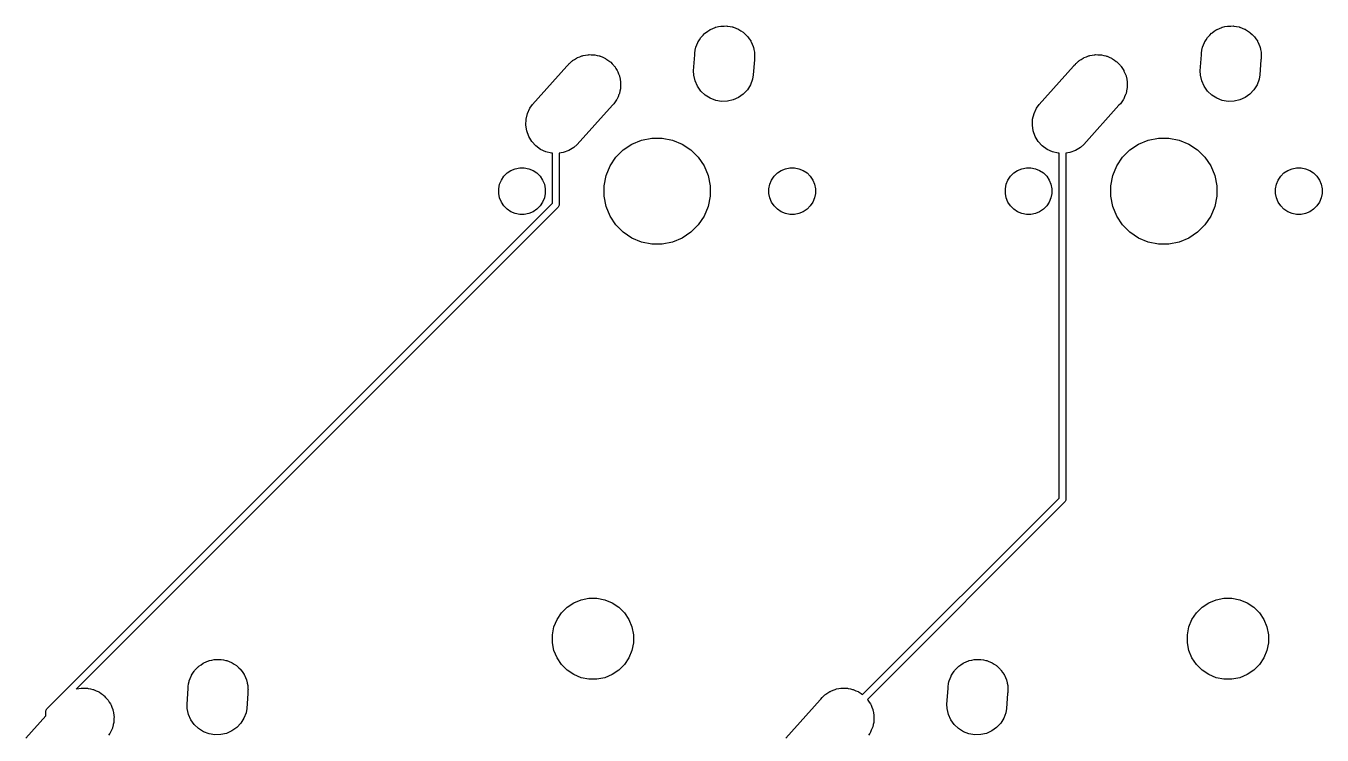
# Model space of a CAD drawing. Extents: x -662 to -203, y -195 to -58.
# Drawn here: x -253.7 to -204.96, y -84.79 to -58.13 of the extents above; entities that cross this region are included whole.
import ezdxf

# ---------------------------------------------------------------- set-up
doc = ezdxf.new("R2010")
doc.units = 0
doc.layers.add('BLACK', color=7, linetype='CONTINUOUS')

msp = doc.modelspace()

# ---------------------------------------------------------------- linework, layer by layer
at = {"layer": 'BLACK', "linetype": 'CONTINUOUS'}
for p, q in [((-228.299, -58.5411), (-228.232, -58.4744)), ((-228.232, -58.4744), (-228.168, -58.4058)), ((-228.168, -58.4058), (-228.154, -58.3961)), ((-228.154, -58.3961), (-228.142, -58.3844)), ((-228.142, -58.3844), (-228.064, -58.332)), ((-228.064, -58.332), (-227.987, -58.2773)), ((-227.987, -58.2773), (-227.972, -58.2705)), ((-227.972, -58.2705), (-227.958, -58.2612)), ((-227.958, -58.2612), (-227.871, -58.2251)), ((-227.871, -58.2251), (-227.785, -58.1865)), ((-227.785, -58.1865), (-227.769, -58.1828)), ((-227.769, -58.1828), (-227.753, -58.1764)), ((-227.753, -58.1764), (-227.661, -58.158)), ((-227.661, -58.158), (-227.569, -58.1369)), ((-227.569, -58.1369), (-227.552, -58.1364)), ((-227.552, -58.1364), (-227.536, -58.1332)), ((-227.536, -58.1332), (-227.442, -58.1332)), ((-227.442, -58.1332), (-227.347, -58.1304)), ((-227.347, -58.1304), (-227.331, -58.1332)), ((-227.331, -58.1332), (-227.314, -58.1332)), ((-227.314, -58.1332), (-227.222, -58.1516)), ((-227.222, -58.1516), (-227.129, -58.1673)), ((-227.129, -58.1673), (-227.113, -58.1732)), ((-227.113, -58.1732), (-227.097, -58.1764)), ((-227.097, -58.1764), (-227.01, -58.2125)), ((-227.01, -58.2125), (-226.922, -58.246)), ((-226.922, -58.246), (-226.908, -58.2549)), ((-226.908, -58.2549), (-226.892, -58.2612)), ((-226.892, -58.2612), (-226.814, -58.3136)), ((-226.814, -58.3136), (-226.734, -58.3637)), ((-226.734, -58.3637), (-226.722, -58.3751)), ((-226.722, -58.3751), (-226.708, -58.3844)), ((-226.708, -58.3844), (-226.641, -58.451)), ((-226.641, -58.451), (-226.573, -58.5157)), ((-209.249, -58.5411), (-209.182, -58.4744)), ((-209.182, -58.4744), (-209.118, -58.4058)), ((-209.118, -58.4058), (-209.104, -58.3961)), ((-209.104, -58.3961), (-209.092, -58.3844)), ((-209.092, -58.3844), (-209.014, -58.332)), ((-209.014, -58.332), (-208.937, -58.2773)), ((-208.937, -58.2773), (-208.922, -58.2705)), ((-208.922, -58.2705), (-208.908, -58.2612)), ((-208.908, -58.2612), (-208.821, -58.2251)), ((-208.821, -58.2251), (-208.735, -58.1865)), ((-208.735, -58.1865), (-208.719, -58.1828)), ((-208.719, -58.1828), (-208.703, -58.1764)), ((-208.703, -58.1764), (-208.611, -58.158)), ((-208.611, -58.158), (-208.519, -58.1369)), ((-208.519, -58.1369), (-208.502, -58.1364)), ((-208.502, -58.1364), (-208.486, -58.1332)), ((-208.486, -58.1332), (-208.392, -58.1332)), ((-208.392, -58.1332), (-208.297, -58.1304)), ((-208.297, -58.1304), (-208.281, -58.1332)), ((-208.281, -58.1332), (-208.264, -58.1332)), ((-208.264, -58.1332), (-208.172, -58.1516)), ((-208.172, -58.1516), (-208.079, -58.1673)), ((-208.079, -58.1673), (-208.063, -58.1732)), ((-208.063, -58.1732), (-208.047, -58.1764)), ((-208.047, -58.1764), (-207.96, -58.2125)), ((-207.96, -58.2125), (-207.872, -58.246)), ((-207.872, -58.246), (-207.858, -58.2549)), ((-207.858, -58.2549), (-207.842, -58.2612)), ((-207.842, -58.2612), (-207.764, -58.3136)), ((-207.764, -58.3136), (-207.684, -58.3637)), ((-207.684, -58.3637), (-207.672, -58.3751)), ((-207.672, -58.3751), (-207.658, -58.3844)), ((-207.658, -58.3844), (-207.591, -58.451)), ((-207.591, -58.451), (-207.523, -58.5157)), ((-228.532, -59.0549), (-228.516, -58.9619)), ((-228.516, -58.9619), (-228.51, -58.9464)), ((-228.51, -58.9464), (-228.507, -58.93)), ((-228.507, -58.93), (-228.471, -58.8429)), ((-228.471, -58.8429), (-228.437, -58.7548)), ((-228.437, -58.7548), (-228.429, -58.7407)), ((-228.429, -58.7407), (-228.422, -58.7253)), ((-228.422, -58.7253), (-228.37, -58.6469)), ((-228.37, -58.6469), (-228.32, -58.567)), ((-228.32, -58.567), (-228.308, -58.5549)), ((-228.308, -58.5549), (-228.299, -58.5411)), ((-226.573, -58.5157), (-226.563, -58.5293)), ((-226.563, -58.5293), (-226.551, -58.5411)), ((-226.551, -58.5411), (-226.499, -58.6195)), ((-226.499, -58.6195), (-226.444, -58.6963)), ((-226.444, -58.6963), (-226.438, -58.7115)), ((-226.438, -58.7115), (-226.428, -58.7253)), ((-226.428, -58.7253), (-226.392, -58.8125)), ((-226.392, -58.8125), (-226.354, -58.8985)), ((-226.354, -58.8985), (-226.35, -58.9147)), ((-226.35, -58.9147), (-226.343, -58.93)), ((-226.343, -58.93), (-226.325, -59.0226)), ((-209.482, -59.0549), (-209.466, -58.9619)), ((-209.466, -58.9619), (-209.46, -58.9464)), ((-209.46, -58.9464), (-209.457, -58.93)), ((-209.457, -58.93), (-209.421, -58.8429)), ((-209.421, -58.8429), (-209.387, -58.7548)), ((-209.387, -58.7548), (-209.379, -58.7407)), ((-209.379, -58.7407), (-209.372, -58.7253)), ((-209.372, -58.7253), (-209.32, -58.6469)), ((-209.32, -58.6469), (-209.27, -58.567)), ((-209.27, -58.567), (-209.258, -58.5549)), ((-209.258, -58.5549), (-209.249, -58.5411)), ((-207.523, -58.5157), (-207.513, -58.5293)), ((-207.513, -58.5293), (-207.501, -58.5411)), ((-207.501, -58.5411), (-207.449, -58.6195)), ((-207.449, -58.6195), (-207.394, -58.6963)), ((-207.394, -58.6963), (-207.388, -58.7115)), ((-207.388, -58.7115), (-207.378, -58.7253)), ((-207.378, -58.7253), (-207.342, -58.8125)), ((-207.342, -58.8125), (-207.304, -58.8985)), ((-207.304, -58.8985), (-207.3, -58.9147)), ((-207.3, -58.9147), (-207.293, -58.93)), ((-207.293, -58.93), (-207.275, -59.0226)), ((-233.182, -59.4644), (-233.162, -59.4505)), ((-233.162, -59.4505), (-233.143, -59.4336)), ((-233.143, -59.4336), (-233.07, -59.389)), ((-233.07, -59.389), (-232.998, -59.3412)), ((-232.998, -59.3412), (-232.975, -59.3317)), ((-232.975, -59.3317), (-232.954, -59.3187)), ((-232.954, -59.3187), (-232.873, -59.2894)), ((-232.873, -59.2894), (-232.793, -59.2564)), ((-232.793, -59.2564), (-232.769, -59.2516)), ((-232.769, -59.2516), (-232.745, -59.243)), ((-232.745, -59.243), (-232.66, -59.23)), ((-232.66, -59.23), (-232.576, -59.2132)), ((-232.576, -59.2132), (-232.551, -59.2132)), ((-232.551, -59.2132), (-232.526, -59.2094)), ((-232.526, -59.2094), (-232.44, -59.2132)), ((-232.44, -59.2132), (-232.354, -59.2132)), ((-232.354, -59.2132), (-232.33, -59.2181)), ((-232.33, -59.2181), (-232.305, -59.2192)), ((-232.305, -59.2192), (-232.221, -59.2397)), ((-232.221, -59.2397), (-232.137, -59.2564)), ((-232.137, -59.2564), (-232.114, -59.266)), ((-232.114, -59.266), (-232.09, -59.2719)), ((-232.09, -59.2719), (-232.012, -59.3083)), ((-232.012, -59.3083), (-231.932, -59.3412)), ((-231.932, -59.3412), (-231.912, -59.3551)), ((-231.912, -59.3551), (-231.889, -59.3657)), ((-231.889, -59.3657), (-231.82, -59.4166)), ((-231.82, -59.4166), (-231.748, -59.4644)), ((-228.591, -59.8159), (-228.55, -59.2195)), ((-228.55, -59.1474), (-228.532, -59.0549)), ((-228.55, -59.2195), (-228.55, -59.1474)), ((-226.308, -59.4072), (-226.347, -59.9707)), ((-226.325, -59.0226), (-226.304, -59.1145)), ((-226.3, -59.369), (-226.308, -59.4072)), ((-226.304, -59.1145), (-226.303, -59.1311)), ((-226.303, -59.1311), (-226.3, -59.1474)), ((-226.3, -59.1474), (-226.3, -59.2417)), ((-226.3, -59.2417), (-226.299, -59.2805)), ((-226.299, -59.2805), (-226.3, -59.2969)), ((-226.3, -59.2969), (-226.3, -59.369)), ((-214.132, -59.4644), (-214.112, -59.4505)), ((-214.112, -59.4505), (-214.093, -59.4336)), ((-214.093, -59.4336), (-214.02, -59.389)), ((-214.02, -59.389), (-213.948, -59.3412)), ((-213.948, -59.3412), (-213.925, -59.3317)), ((-213.925, -59.3317), (-213.904, -59.3187)), ((-213.904, -59.3187), (-213.823, -59.2894)), ((-213.823, -59.2894), (-213.743, -59.2564)), ((-213.743, -59.2564), (-213.719, -59.2516)), ((-213.719, -59.2516), (-213.695, -59.243)), ((-213.695, -59.243), (-213.61, -59.23)), ((-213.61, -59.23), (-213.526, -59.2132)), ((-213.526, -59.2132), (-213.501, -59.2132)), ((-213.501, -59.2132), (-213.476, -59.2094)), ((-213.476, -59.2094), (-213.39, -59.2132)), ((-213.39, -59.2132), (-213.304, -59.2132)), ((-213.304, -59.2132), (-213.28, -59.2181)), ((-213.28, -59.2181), (-213.255, -59.2192)), ((-213.255, -59.2192), (-213.171, -59.2397)), ((-213.171, -59.2397), (-213.087, -59.2564)), ((-213.087, -59.2564), (-213.064, -59.266)), ((-213.064, -59.266), (-213.04, -59.2719)), ((-213.04, -59.2719), (-212.962, -59.3083)), ((-212.962, -59.3083), (-212.882, -59.3412)), ((-212.882, -59.3412), (-212.862, -59.3551)), ((-212.862, -59.3551), (-212.839, -59.3657)), ((-212.839, -59.3657), (-212.77, -59.4166)), ((-212.77, -59.4166), (-212.698, -59.4644)), ((-209.541, -59.8159), (-209.5, -59.2195)), ((-209.5, -59.1474), (-209.482, -59.0549)), ((-209.5, -59.2195), (-209.5, -59.1474)), ((-207.258, -59.4072), (-207.297, -59.9707)), ((-207.275, -59.0226), (-207.254, -59.1145)), ((-207.25, -59.369), (-207.258, -59.4072)), ((-207.254, -59.1145), (-207.253, -59.1311)), ((-207.253, -59.1311), (-207.25, -59.1474)), ((-207.25, -59.1474), (-207.25, -59.2417)), ((-207.25, -59.2417), (-207.249, -59.2805)), ((-207.249, -59.2805), (-207.25, -59.2969)), ((-207.25, -59.2969), (-207.25, -59.369)), ((-234.65, -61.088), (-233.356, -59.6465)), ((-233.356, -59.6465), (-233.339, -59.6211)), ((-233.339, -59.6211), (-233.282, -59.5642)), ((-233.282, -59.5642), (-233.266, -59.5457)), ((-233.266, -59.5457), (-233.243, -59.5252)), ((-233.243, -59.5252), (-233.182, -59.4644)), ((-231.748, -59.4644), (-231.73, -59.482)), ((-231.73, -59.482), (-231.71, -59.4968)), ((-231.71, -59.4968), (-231.652, -59.5603)), ((-231.652, -59.5603), (-231.591, -59.6211)), ((-231.591, -59.6211), (-231.578, -59.6418)), ((-231.578, -59.6418), (-231.561, -59.6603)), ((-231.561, -59.6603), (-231.516, -59.7338)), ((-231.516, -59.7338), (-231.468, -59.8053)), ((-231.468, -59.8053), (-231.459, -59.8284)), ((-231.459, -59.8284), (-231.446, -59.8498)), ((-231.446, -59.8498), (-231.416, -59.9306)), ((-231.416, -59.9306), (-231.383, -60.01)), ((-228.587, -59.9819), (-228.591, -59.8159)), ((-215.6, -61.088), (-214.306, -59.6465)), ((-214.306, -59.6465), (-214.289, -59.6211)), ((-214.289, -59.6211), (-214.232, -59.5642)), ((-214.232, -59.5642), (-214.216, -59.5457)), ((-214.216, -59.5457), (-214.193, -59.5252)), ((-214.193, -59.5252), (-214.132, -59.4644)), ((-212.698, -59.4644), (-212.68, -59.482)), ((-212.68, -59.482), (-212.66, -59.4968)), ((-212.66, -59.4968), (-212.602, -59.5603)), ((-212.602, -59.5603), (-212.541, -59.6211)), ((-212.541, -59.6211), (-212.528, -59.6418)), ((-212.528, -59.6418), (-212.511, -59.6603)), ((-212.511, -59.6603), (-212.466, -59.7338)), ((-212.466, -59.7338), (-212.418, -59.8053)), ((-212.418, -59.8053), (-212.409, -59.8284)), ((-212.409, -59.8284), (-212.396, -59.8498)), ((-212.396, -59.8498), (-212.366, -59.9306)), ((-212.366, -59.9306), (-212.333, -60.01)), ((-209.537, -59.9819), (-209.541, -59.8159)), ((-231.383, -60.01), (-231.379, -60.0345)), ((-231.379, -60.0345), (-231.37, -60.058)), ((-231.37, -60.058), (-231.357, -60.1431)), ((-231.357, -60.1431), (-231.34, -60.2274)), ((-231.34, -60.2274), (-231.34, -60.2524)), ((-231.34, -60.2524), (-231.336, -60.2771)), ((-231.336, -60.2771), (-231.34, -60.363)), ((-231.34, -60.363), (-231.34, -60.449)), ((-228.537, -60.1979), (-228.587, -59.9819)), ((-228.446, -60.4001), (-228.537, -60.1979)), ((-228.318, -60.5807), (-228.446, -60.4001)), ((-226.453, -60.3416), (-226.571, -60.5294)), ((-226.374, -60.1345), (-226.453, -60.3416)), ((-226.347, -59.9707), (-226.374, -60.1345)), ((-212.333, -60.01), (-212.329, -60.0345)), ((-212.329, -60.0345), (-212.32, -60.058)), ((-212.32, -60.058), (-212.307, -60.1431)), ((-212.307, -60.1431), (-212.29, -60.2274)), ((-212.29, -60.2274), (-212.29, -60.2524)), ((-212.29, -60.2524), (-212.286, -60.2771)), ((-212.286, -60.2771), (-212.29, -60.363)), ((-212.29, -60.363), (-212.29, -60.449)), ((-209.487, -60.1979), (-209.537, -59.9819)), ((-209.396, -60.4001), (-209.487, -60.1979)), ((-209.268, -60.5807), (-209.396, -60.4001)), ((-207.403, -60.3416), (-207.521, -60.5294)), ((-207.324, -60.1345), (-207.403, -60.3416)), ((-207.297, -59.9707), (-207.324, -60.1345)), ((-231.493, -60.9145), (-231.544, -60.9839)), ((-231.482, -60.8918), (-231.493, -60.9145)), ((-231.468, -60.8711), (-231.482, -60.8918)), ((-231.435, -60.7917), (-231.468, -60.8711)), ((-231.399, -60.7137), (-231.435, -60.7917)), ((-231.393, -60.6894), (-231.399, -60.7137)), ((-231.383, -60.6663), (-231.393, -60.6894)), ((-231.367, -60.582), (-231.383, -60.6663)), ((-231.346, -60.4985), (-231.367, -60.582)), ((-231.345, -60.4735), (-231.346, -60.4985)), ((-231.34, -60.449), (-231.345, -60.4735)), ((-228.156, -60.7327), (-228.318, -60.5807)), ((-227.969, -60.8504), (-228.156, -60.7327)), ((-227.762, -60.9291), (-227.969, -60.8504)), ((-227.106, -60.9099), (-227.322, -60.9595)), ((-226.903, -60.8191), (-227.106, -60.9099)), ((-226.723, -60.6906), (-226.903, -60.8191)), ((-226.571, -60.5294), (-226.723, -60.6906)), ((-212.443, -60.9145), (-212.494, -60.9839)), ((-212.432, -60.8918), (-212.443, -60.9145)), ((-212.418, -60.8711), (-212.432, -60.8918)), ((-212.385, -60.7917), (-212.418, -60.8711)), ((-212.349, -60.7137), (-212.385, -60.7917)), ((-212.343, -60.6894), (-212.349, -60.7137)), ((-212.333, -60.6663), (-212.343, -60.6894)), ((-212.317, -60.582), (-212.333, -60.6663)), ((-212.296, -60.4985), (-212.317, -60.582)), ((-212.295, -60.4735), (-212.296, -60.4985)), ((-212.29, -60.449), (-212.295, -60.4735)), ((-209.106, -60.7327), (-209.268, -60.5807)), ((-208.919, -60.8504), (-209.106, -60.7327)), ((-208.712, -60.9291), (-208.919, -60.8504)), ((-208.056, -60.9099), (-208.272, -60.9595)), ((-207.853, -60.8191), (-208.056, -60.9099)), ((-207.673, -60.6906), (-207.853, -60.8191)), ((-207.521, -60.5294), (-207.673, -60.6906)), ((-234.842, -61.4227), (-234.748, -61.2219)), ((-234.748, -61.2219), (-234.65, -61.088)), ((-231.648, -61.1121), (-232.975, -62.5907)), ((-231.591, -61.0553), (-231.648, -61.1121)), ((-231.544, -60.9839), (-231.591, -61.0553)), ((-227.543, -60.966), (-227.762, -60.9291)), ((-227.322, -60.9595), (-227.543, -60.966)), ((-215.792, -61.4227), (-215.698, -61.2219)), ((-215.698, -61.2219), (-215.6, -61.088)), ((-212.598, -61.1121), (-213.925, -62.5907)), ((-212.541, -61.0553), (-212.598, -61.1121)), ((-212.494, -60.9839), (-212.541, -61.0553)), ((-208.493, -60.966), (-208.712, -60.9291)), ((-208.272, -60.9595), (-208.493, -60.966)), ((-234.904, -61.8593), (-234.894, -61.6379)), ((-234.87, -62.0784), (-234.904, -61.8593)), ((-234.894, -61.6379), (-234.842, -61.4227)), ((-215.854, -61.8593), (-215.844, -61.6379)), ((-215.82, -62.0784), (-215.854, -61.8593)), ((-215.844, -61.6379), (-215.792, -61.4227)), ((-234.795, -62.2866), (-234.87, -62.0784)), ((-234.68, -62.4761), (-234.795, -62.2866)), ((-230.547, -62.4209), (-230.162, -62.3443)), ((-230.162, -62.3443), (-229.769, -62.3443)), ((-229.769, -62.3443), (-229.384, -62.4209)), ((-215.745, -62.2866), (-215.82, -62.0784)), ((-215.63, -62.4761), (-215.745, -62.2866)), ((-211.497, -62.4209), (-211.112, -62.3443)), ((-211.112, -62.3443), (-210.719, -62.3443)), ((-210.719, -62.3443), (-210.334, -62.4209)), ((-234.53, -62.6396), (-234.68, -62.4761)), ((-234.352, -62.7707), (-234.53, -62.6396)), ((-234.151, -62.8645), (-234.352, -62.7707)), ((-233.936, -62.9172), (-234.151, -62.8645)), ((-233.287, -62.8177), (-233.495, -62.8934)), ((-233.097, -62.7028), (-233.287, -62.8177)), ((-232.975, -62.5907), (-233.097, -62.7028)), ((-231.514, -63.0672), (-231.236, -62.7894)), ((-231.236, -62.7894), (-230.91, -62.5712)), ((-230.91, -62.5712), (-230.547, -62.4209)), ((-229.384, -62.4209), (-229.021, -62.5712)), ((-229.021, -62.5712), (-228.694, -62.7894)), ((-228.694, -62.7894), (-228.416, -63.0672)), ((-215.48, -62.6396), (-215.63, -62.4761)), ((-215.302, -62.7707), (-215.48, -62.6396)), ((-215.101, -62.8645), (-215.302, -62.7707)), ((-214.886, -62.9172), (-215.101, -62.8645)), ((-214.237, -62.8177), (-214.445, -62.8934)), ((-214.047, -62.7028), (-214.237, -62.8177)), ((-213.925, -62.5907), (-214.047, -62.7028)), ((-212.464, -63.0672), (-212.186, -62.7894)), ((-212.186, -62.7894), (-211.86, -62.5712)), ((-211.86, -62.5712), (-211.497, -62.4209)), ((-210.334, -62.4209), (-209.971, -62.5712)), ((-209.971, -62.5712), (-209.644, -62.7894)), ((-209.644, -62.7894), (-209.366, -63.0672)), ((-233.902, -62.9187), (-233.936, -62.9172)), ((-233.902, -64.7946), (-233.902, -62.9187)), ((-233.495, -62.8934), (-233.648, -62.9169)), ((-233.648, -62.9169), (-233.648, -64.8409)), ((-231.732, -63.3937), (-231.514, -63.0672)), ((-228.416, -63.0672), (-228.198, -63.3937)), ((-214.852, -62.9187), (-214.886, -62.9172)), ((-214.852, -75.8831), (-214.852, -62.9187)), ((-214.445, -62.8934), (-214.598, -62.9169)), ((-214.598, -62.9169), (-214.598, -75.9295)), ((-212.682, -63.3937), (-212.464, -63.0672)), ((-209.366, -63.0672), (-209.148, -63.3937)), ((-235.821, -63.9237), (-235.725, -63.7804)), ((-235.725, -63.7804), (-235.603, -63.6585)), ((-235.603, -63.6585), (-235.46, -63.5628)), ((-235.46, -63.5628), (-235.3, -63.4968)), ((-235.3, -63.4968), (-235.131, -63.4632)), ((-235.131, -63.4632), (-234.959, -63.4632)), ((-234.959, -63.4632), (-234.79, -63.4968)), ((-234.79, -63.4968), (-234.631, -63.5628)), ((-234.631, -63.5628), (-234.487, -63.6585)), ((-234.487, -63.6585), (-234.366, -63.7804)), ((-234.366, -63.7804), (-234.27, -63.9237)), ((-231.959, -64.1418), (-231.883, -63.7566)), ((-231.883, -63.7566), (-231.732, -63.3937)), ((-228.198, -63.3937), (-228.048, -63.7566)), ((-228.048, -63.7566), (-227.971, -64.1418)), ((-225.661, -63.9237), (-225.565, -63.7804)), ((-225.565, -63.7804), (-225.443, -63.6585)), ((-225.443, -63.6585), (-225.3, -63.5628)), ((-225.3, -63.5628), (-225.14, -63.4968)), ((-225.14, -63.4968), (-224.971, -63.4632)), ((-224.971, -63.4632), (-224.799, -63.4632)), ((-224.799, -63.4632), (-224.63, -63.4968)), ((-224.63, -63.4968), (-224.471, -63.5628)), ((-224.471, -63.5628), (-224.327, -63.6585)), ((-224.327, -63.6585), (-224.206, -63.7804)), ((-224.206, -63.7804), (-224.11, -63.9237)), ((-216.771, -63.9237), (-216.675, -63.7804)), ((-216.675, -63.7804), (-216.553, -63.6585)), ((-216.553, -63.6585), (-216.41, -63.5628)), ((-216.41, -63.5628), (-216.25, -63.4968)), ((-216.25, -63.4968), (-216.081, -63.4632)), ((-216.081, -63.4632), (-215.909, -63.4632)), ((-215.909, -63.4632), (-215.74, -63.4968)), ((-215.74, -63.4968), (-215.581, -63.5628)), ((-215.581, -63.5628), (-215.437, -63.6585)), ((-215.437, -63.6585), (-215.316, -63.7804)), ((-215.316, -63.7804), (-215.22, -63.9237)), ((-212.909, -64.1418), (-212.833, -63.7566)), ((-212.833, -63.7566), (-212.682, -63.3937)), ((-209.148, -63.3937), (-208.998, -63.7566)), ((-208.998, -63.7566), (-208.921, -64.1418)), ((-206.611, -63.9237), (-206.515, -63.7804)), ((-206.515, -63.7804), (-206.393, -63.6585)), ((-206.393, -63.6585), (-206.25, -63.5628)), ((-206.25, -63.5628), (-206.09, -63.4968)), ((-206.09, -63.4968), (-205.921, -63.4632)), ((-205.921, -63.4632), (-205.749, -63.4632)), ((-205.749, -63.4632), (-205.58, -63.4968)), ((-205.58, -63.4968), (-205.421, -63.5628)), ((-205.421, -63.5628), (-205.277, -63.6585)), ((-205.277, -63.6585), (-205.156, -63.7804)), ((-205.156, -63.7804), (-205.06, -63.9237)), ((-235.92, -64.252), (-235.887, -64.083)), ((-235.92, -64.4244), (-235.92, -64.252)), ((-235.887, -64.083), (-235.821, -63.9237)), ((-234.27, -63.9237), (-234.204, -64.083)), ((-234.204, -64.083), (-234.17, -64.252)), ((-234.17, -64.252), (-234.17, -64.4244)), ((-231.959, -64.5346), (-231.959, -64.1418)), ((-227.971, -64.1418), (-227.971, -64.5346)), ((-225.76, -64.252), (-225.727, -64.083)), ((-225.76, -64.4244), (-225.76, -64.252)), ((-225.727, -64.083), (-225.661, -63.9237)), ((-224.11, -63.9237), (-224.044, -64.083)), ((-224.044, -64.083), (-224.01, -64.252)), ((-224.01, -64.252), (-224.01, -64.4244)), ((-216.87, -64.252), (-216.837, -64.083)), ((-216.87, -64.4244), (-216.87, -64.252)), ((-216.837, -64.083), (-216.771, -63.9237)), ((-215.22, -63.9237), (-215.154, -64.083)), ((-215.154, -64.083), (-215.12, -64.252)), ((-215.12, -64.252), (-215.12, -64.4244)), ((-212.909, -64.5346), (-212.909, -64.1418)), ((-208.921, -64.1418), (-208.921, -64.5346)), ((-206.71, -64.252), (-206.677, -64.083)), ((-206.71, -64.4244), (-206.71, -64.252)), ((-206.677, -64.083), (-206.611, -63.9237)), ((-205.06, -63.9237), (-204.994, -64.083)), ((-204.994, -64.083), (-204.96, -64.252)), ((-204.96, -64.252), (-204.96, -64.4244)), ((-252.911, -83.8029), (-233.902, -64.7946)), ((-235.887, -64.5934), (-235.92, -64.4244)), ((-235.821, -64.7527), (-235.887, -64.5934)), ((-235.725, -64.896), (-235.821, -64.7527)), ((-234.27, -64.7527), (-234.366, -64.896)), ((-234.204, -64.5934), (-234.27, -64.7527)), ((-234.17, -64.4244), (-234.204, -64.5934)), ((-231.883, -64.9198), (-231.959, -64.5346)), ((-227.971, -64.5346), (-228.048, -64.9198)), ((-225.727, -64.5934), (-225.76, -64.4244)), ((-225.661, -64.7527), (-225.727, -64.5934)), ((-225.565, -64.896), (-225.661, -64.7527)), ((-224.11, -64.7527), (-224.206, -64.896)), ((-224.044, -64.5934), (-224.11, -64.7527)), ((-224.01, -64.4244), (-224.044, -64.5934)), ((-216.837, -64.5934), (-216.87, -64.4244)), ((-216.771, -64.7527), (-216.837, -64.5934)), ((-216.675, -64.896), (-216.771, -64.7527)), ((-215.22, -64.7527), (-215.316, -64.896)), ((-215.154, -64.5934), (-215.22, -64.7527)), ((-215.12, -64.4244), (-215.154, -64.5934)), ((-212.833, -64.9198), (-212.909, -64.5346)), ((-208.921, -64.5346), (-208.998, -64.9198)), ((-206.677, -64.5934), (-206.71, -64.4244)), ((-206.611, -64.7527), (-206.677, -64.5934)), ((-206.515, -64.896), (-206.611, -64.7527)), ((-205.06, -64.7527), (-205.156, -64.896)), ((-204.994, -64.5934), (-205.06, -64.7527)), ((-204.96, -64.4244), (-204.994, -64.5934)), ((-233.69, -64.9414), (-251.809, -83.0604)), ((-235.603, -65.0179), (-235.725, -64.896)), ((-235.46, -65.1136), (-235.603, -65.0179)), ((-235.3, -65.1796), (-235.46, -65.1136)), ((-235.131, -65.2132), (-235.3, -65.1796)), ((-234.959, -65.2132), (-235.131, -65.2132)), ((-234.79, -65.1796), (-234.959, -65.2132)), ((-234.631, -65.1136), (-234.79, -65.1796)), ((-234.487, -65.0179), (-234.631, -65.1136)), ((-234.366, -64.896), (-234.487, -65.0179)), ((-233.685, -64.9374), (-233.69, -64.9414)), ((-233.669, -64.9181), (-233.685, -64.9374)), ((-233.657, -64.896), (-233.669, -64.9181)), ((-233.65, -64.8721), (-233.657, -64.896)), ((-233.648, -64.8534), (-233.65, -64.8721)), ((-233.648, -64.8409), (-233.648, -64.8472)), ((-233.648, -64.8472), (-233.648, -64.8534)), ((-233.648, -64.8534), (-233.648, -64.8534)), ((-231.732, -65.2827), (-231.883, -64.9198)), ((-231.514, -65.6092), (-231.732, -65.2827)), ((-228.198, -65.2827), (-228.416, -65.6092)), ((-228.048, -64.9198), (-228.198, -65.2827)), ((-225.443, -65.0179), (-225.565, -64.896)), ((-225.3, -65.1136), (-225.443, -65.0179)), ((-225.14, -65.1796), (-225.3, -65.1136)), ((-224.971, -65.2132), (-225.14, -65.1796)), ((-224.799, -65.2132), (-224.971, -65.2132)), ((-224.63, -65.1796), (-224.799, -65.2132)), ((-224.471, -65.1136), (-224.63, -65.1796)), ((-224.327, -65.0179), (-224.471, -65.1136)), ((-224.206, -64.896), (-224.327, -65.0179)), ((-216.553, -65.0179), (-216.675, -64.896)), ((-216.41, -65.1136), (-216.553, -65.0179)), ((-216.25, -65.1796), (-216.41, -65.1136)), ((-216.081, -65.2132), (-216.25, -65.1796)), ((-215.909, -65.2132), (-216.081, -65.2132)), ((-215.74, -65.1796), (-215.909, -65.2132)), ((-215.581, -65.1136), (-215.74, -65.1796)), ((-215.437, -65.0179), (-215.581, -65.1136)), ((-215.316, -64.896), (-215.437, -65.0179)), ((-212.682, -65.2827), (-212.833, -64.9198)), ((-212.464, -65.6092), (-212.682, -65.2827)), ((-209.148, -65.2827), (-209.366, -65.6092)), ((-208.998, -64.9198), (-209.148, -65.2827)), ((-206.393, -65.0179), (-206.515, -64.896)), ((-206.25, -65.1136), (-206.393, -65.0179)), ((-206.09, -65.1796), (-206.25, -65.1136)), ((-205.921, -65.2132), (-206.09, -65.1796)), ((-205.749, -65.2132), (-205.921, -65.2132)), ((-205.58, -65.1796), (-205.749, -65.2132)), ((-205.421, -65.1136), (-205.58, -65.1796)), ((-205.277, -65.0179), (-205.421, -65.1136)), ((-205.156, -64.896), (-205.277, -65.0179)), ((-231.236, -65.887), (-231.514, -65.6092)), ((-228.416, -65.6092), (-228.694, -65.887)), ((-212.186, -65.887), (-212.464, -65.6092)), ((-209.366, -65.6092), (-209.644, -65.887)), ((-230.91, -66.1052), (-231.236, -65.887)), ((-230.547, -66.2555), (-230.91, -66.1052)), ((-230.162, -66.3321), (-230.547, -66.2555)), ((-229.384, -66.2555), (-229.769, -66.3321)), ((-229.021, -66.1052), (-229.384, -66.2555)), ((-228.694, -65.887), (-229.021, -66.1052)), ((-211.86, -66.1052), (-212.186, -65.887)), ((-211.497, -66.2555), (-211.86, -66.1052)), ((-211.112, -66.3321), (-211.497, -66.2555)), ((-210.334, -66.2555), (-210.719, -66.3321)), ((-209.971, -66.1052), (-210.334, -66.2555)), ((-209.644, -65.887), (-209.971, -66.1052)), ((-229.769, -66.3321), (-230.162, -66.3321)), ((-210.719, -66.3321), (-211.112, -66.3321)), ((-222.237, -83.2677), (-214.852, -75.8831)), ((-214.64, -76.0299), (-222.057, -83.4473)), ((-214.635, -76.0259), (-214.64, -76.0299)), ((-214.619, -76.0066), (-214.635, -76.0259)), ((-214.607, -75.9845), (-214.619, -76.0066)), ((-214.6, -75.9606), (-214.607, -75.9845)), ((-214.598, -75.9419), (-214.6, -75.9606)), ((-214.598, -75.9295), (-214.598, -75.9357)), ((-214.598, -75.9357), (-214.598, -75.9419)), ((-214.598, -75.9419), (-214.598, -75.9419)), ((-233.35, -79.9819), (-233.1, -79.8151)), ((-233.1, -79.8151), (-232.823, -79.7003)), ((-232.823, -79.7003), (-232.528, -79.6417)), ((-232.528, -79.6417), (-232.228, -79.6417)), ((-232.228, -79.6417), (-231.934, -79.7003)), ((-231.934, -79.7003), (-231.656, -79.8151)), ((-231.656, -79.8151), (-231.407, -79.9819)), ((-209.474, -79.9819), (-209.224, -79.8151)), ((-209.224, -79.8151), (-208.947, -79.7003)), ((-208.947, -79.7003), (-208.652, -79.6417)), ((-208.652, -79.6417), (-208.352, -79.6417)), ((-208.352, -79.6417), (-208.058, -79.7003)), ((-208.058, -79.7003), (-207.78, -79.8151)), ((-207.78, -79.8151), (-207.531, -79.9819)), ((-233.729, -80.4438), (-233.562, -80.1942)), ((-233.562, -80.1942), (-233.35, -79.9819)), ((-231.407, -79.9819), (-231.194, -80.1942)), ((-231.194, -80.1942), (-231.028, -80.4438)), ((-209.853, -80.4438), (-209.686, -80.1942)), ((-209.686, -80.1942), (-209.474, -79.9819)), ((-207.531, -79.9819), (-207.318, -80.1942)), ((-207.318, -80.1942), (-207.152, -80.4438)), ((-233.902, -81.0156), (-233.844, -80.7212)), ((-233.844, -80.7212), (-233.729, -80.4438)), ((-231.028, -80.4438), (-230.913, -80.7212)), ((-230.913, -80.7212), (-230.854, -81.0156)), ((-210.026, -81.0156), (-209.968, -80.7212)), ((-209.968, -80.7212), (-209.853, -80.4438)), ((-207.152, -80.4438), (-207.037, -80.7212)), ((-207.037, -80.7212), (-206.978, -81.0156)), ((-233.902, -81.3158), (-233.902, -81.0156)), ((-233.844, -81.6102), (-233.902, -81.3158)), ((-230.854, -81.3158), (-230.913, -81.6102)), ((-230.854, -81.0156), (-230.854, -81.3158)), ((-210.026, -81.3158), (-210.026, -81.0156)), ((-209.968, -81.6102), (-210.026, -81.3158)), ((-206.978, -81.3158), (-207.037, -81.6102)), ((-206.978, -81.0156), (-206.978, -81.3158)), ((-233.729, -81.8876), (-233.844, -81.6102)), ((-230.913, -81.6102), (-231.028, -81.8876)), ((-209.853, -81.8876), (-209.968, -81.6102)), ((-207.037, -81.6102), (-207.152, -81.8876)), ((-247.37, -82.3795), (-247.358, -82.3674)), ((-247.358, -82.3674), (-247.349, -82.3536)), ((-247.349, -82.3536), (-247.282, -82.2869)), ((-247.282, -82.2869), (-247.218, -82.2183)), ((-247.218, -82.2183), (-247.204, -82.2086)), ((-247.204, -82.2086), (-247.192, -82.1969)), ((-247.192, -82.1969), (-247.114, -82.1445)), ((-247.114, -82.1445), (-247.037, -82.0898)), ((-247.037, -82.0898), (-247.022, -82.083)), ((-247.022, -82.083), (-247.008, -82.0737)), ((-247.008, -82.0737), (-246.921, -82.0376)), ((-246.921, -82.0376), (-246.835, -81.999)), ((-246.835, -81.999), (-246.819, -81.9953)), ((-246.819, -81.9953), (-246.803, -81.9889)), ((-246.803, -81.9889), (-246.711, -81.9705)), ((-246.711, -81.9705), (-246.619, -81.9494)), ((-246.619, -81.9494), (-246.602, -81.9489)), ((-246.602, -81.9489), (-246.586, -81.9457)), ((-246.586, -81.9457), (-246.492, -81.9457)), ((-246.492, -81.9457), (-246.397, -81.9429)), ((-246.397, -81.9429), (-246.381, -81.9457)), ((-246.381, -81.9457), (-246.364, -81.9457)), ((-246.364, -81.9457), (-246.272, -81.9641)), ((-246.272, -81.9641), (-246.179, -81.9798)), ((-246.179, -81.9798), (-246.163, -81.9857)), ((-246.163, -81.9857), (-246.147, -81.9889)), ((-246.147, -81.9889), (-246.06, -82.025)), ((-246.06, -82.025), (-245.972, -82.0585)), ((-245.972, -82.0585), (-245.958, -82.0674)), ((-245.958, -82.0674), (-245.942, -82.0737)), ((-245.942, -82.0737), (-245.864, -82.1261)), ((-245.864, -82.1261), (-245.784, -82.1762)), ((-245.784, -82.1762), (-245.772, -82.1876)), ((-245.772, -82.1876), (-245.758, -82.1969)), ((-245.758, -82.1969), (-245.691, -82.2635)), ((-245.691, -82.2635), (-245.623, -82.3282)), ((-245.623, -82.3282), (-245.613, -82.3418)), ((-245.613, -82.3418), (-245.601, -82.3536)), ((-245.601, -82.3536), (-245.549, -82.432)), ((-233.562, -82.1372), (-233.729, -81.8876)), ((-233.35, -82.3495), (-233.562, -82.1372)), ((-233.1, -82.5163), (-233.35, -82.3495)), ((-231.407, -82.3495), (-231.656, -82.5163)), ((-231.194, -82.1372), (-231.407, -82.3495)), ((-231.028, -81.8876), (-231.194, -82.1372)), ((-218.795, -82.3795), (-218.783, -82.3674)), ((-218.783, -82.3674), (-218.774, -82.3536)), ((-218.774, -82.3536), (-218.707, -82.2869)), ((-218.707, -82.2869), (-218.643, -82.2183)), ((-218.643, -82.2183), (-218.629, -82.2086)), ((-218.629, -82.2086), (-218.617, -82.1969)), ((-218.617, -82.1969), (-218.539, -82.1445)), ((-218.539, -82.1445), (-218.462, -82.0898)), ((-218.462, -82.0898), (-218.447, -82.083)), ((-218.447, -82.083), (-218.433, -82.0737)), ((-218.433, -82.0737), (-218.346, -82.0376)), ((-218.346, -82.0376), (-218.26, -81.999)), ((-218.26, -81.999), (-218.244, -81.9953)), ((-218.244, -81.9953), (-218.228, -81.9889)), ((-218.228, -81.9889), (-218.136, -81.9705)), ((-218.136, -81.9705), (-218.044, -81.9494)), ((-218.044, -81.9494), (-218.027, -81.9489)), ((-218.027, -81.9489), (-218.011, -81.9457)), ((-218.011, -81.9457), (-217.917, -81.9457)), ((-217.917, -81.9457), (-217.822, -81.9429)), ((-217.822, -81.9429), (-217.806, -81.9457)), ((-217.806, -81.9457), (-217.789, -81.9457)), ((-217.789, -81.9457), (-217.697, -81.9641)), ((-217.697, -81.9641), (-217.604, -81.9798)), ((-217.604, -81.9798), (-217.588, -81.9857)), ((-217.588, -81.9857), (-217.572, -81.9889)), ((-217.572, -81.9889), (-217.485, -82.025)), ((-217.485, -82.025), (-217.397, -82.0585)), ((-217.397, -82.0585), (-217.383, -82.0674)), ((-217.383, -82.0674), (-217.367, -82.0737)), ((-217.367, -82.0737), (-217.289, -82.1261)), ((-217.289, -82.1261), (-217.209, -82.1762)), ((-217.209, -82.1762), (-217.197, -82.1876)), ((-217.197, -82.1876), (-217.183, -82.1969)), ((-217.183, -82.1969), (-217.116, -82.2635)), ((-217.116, -82.2635), (-217.048, -82.3282)), ((-217.048, -82.3282), (-217.038, -82.3418)), ((-217.038, -82.3418), (-217.026, -82.3536)), ((-217.026, -82.3536), (-216.974, -82.432)), ((-209.686, -82.1372), (-209.853, -81.8876)), ((-209.474, -82.3495), (-209.686, -82.1372)), ((-209.224, -82.5163), (-209.474, -82.3495)), ((-207.531, -82.3495), (-207.78, -82.5163)), ((-207.318, -82.1372), (-207.531, -82.3495)), ((-207.152, -81.8876), (-207.318, -82.1372)), ((-247.582, -82.8674), (-247.566, -82.7744)), ((-247.566, -82.7744), (-247.56, -82.7589)), ((-247.56, -82.7589), (-247.557, -82.7425)), ((-247.557, -82.7425), (-247.521, -82.6554)), ((-247.521, -82.6554), (-247.487, -82.5673)), ((-247.487, -82.5673), (-247.479, -82.5532)), ((-247.479, -82.5532), (-247.472, -82.5378)), ((-247.472, -82.5378), (-247.42, -82.4594)), ((-247.42, -82.4594), (-247.37, -82.3795)), ((-245.549, -82.432), (-245.494, -82.5088)), ((-245.494, -82.5088), (-245.488, -82.524)), ((-245.488, -82.524), (-245.478, -82.5378)), ((-245.478, -82.5378), (-245.442, -82.625)), ((-245.442, -82.625), (-245.404, -82.711)), ((-245.404, -82.711), (-245.4, -82.7272)), ((-245.4, -82.7272), (-245.393, -82.7425)), ((-245.393, -82.7425), (-245.375, -82.8351)), ((-245.375, -82.8351), (-245.354, -82.927)), ((-232.823, -82.6311), (-233.1, -82.5163)), ((-232.528, -82.6897), (-232.823, -82.6311)), ((-232.228, -82.6897), (-232.528, -82.6897)), ((-231.934, -82.6311), (-232.228, -82.6897)), ((-231.656, -82.5163), (-231.934, -82.6311)), ((-219.007, -82.8674), (-218.991, -82.7744)), ((-218.991, -82.7744), (-218.985, -82.7589)), ((-218.985, -82.7589), (-218.982, -82.7425)), ((-218.982, -82.7425), (-218.946, -82.6554)), ((-218.946, -82.6554), (-218.912, -82.5673)), ((-218.912, -82.5673), (-218.904, -82.5532)), ((-218.904, -82.5532), (-218.897, -82.5378)), ((-218.897, -82.5378), (-218.845, -82.4594)), ((-218.845, -82.4594), (-218.795, -82.3795)), ((-216.974, -82.432), (-216.919, -82.5088)), ((-216.919, -82.5088), (-216.913, -82.524)), ((-216.913, -82.524), (-216.903, -82.5378)), ((-216.903, -82.5378), (-216.867, -82.625)), ((-216.867, -82.625), (-216.829, -82.711)), ((-216.829, -82.711), (-216.825, -82.7272)), ((-216.825, -82.7272), (-216.818, -82.7425)), ((-216.818, -82.7425), (-216.8, -82.8351)), ((-216.8, -82.8351), (-216.779, -82.927)), ((-208.947, -82.6311), (-209.224, -82.5163)), ((-208.652, -82.6897), (-208.947, -82.6311)), ((-208.352, -82.6897), (-208.652, -82.6897)), ((-208.058, -82.6311), (-208.352, -82.6897)), ((-207.78, -82.5163), (-208.058, -82.6311)), ((-251.809, -83.0604), (-251.795, -83.0555)), ((-251.795, -83.0555), (-251.71, -83.0425)), ((-251.71, -83.0425), (-251.626, -83.0257)), ((-251.626, -83.0257), (-251.601, -83.0257)), ((-251.601, -83.0257), (-251.576, -83.0219)), ((-251.576, -83.0219), (-251.49, -83.0257)), ((-251.49, -83.0257), (-251.404, -83.0257)), ((-251.404, -83.0257), (-251.38, -83.0306)), ((-251.38, -83.0306), (-251.355, -83.0317)), ((-251.355, -83.0317), (-251.271, -83.0522)), ((-251.271, -83.0522), (-251.187, -83.0689)), ((-251.187, -83.0689), (-251.164, -83.0785)), ((-251.164, -83.0785), (-251.14, -83.0844)), ((-251.14, -83.0844), (-251.062, -83.1208)), ((-251.062, -83.1208), (-250.982, -83.1537)), ((-250.982, -83.1537), (-250.962, -83.1676)), ((-250.962, -83.1676), (-250.939, -83.1782)), ((-250.939, -83.1782), (-250.87, -83.2291)), ((-250.87, -83.2291), (-250.798, -83.2769)), ((-250.798, -83.2769), (-250.78, -83.2945)), ((-250.78, -83.2945), (-250.76, -83.3093)), ((-250.76, -83.3093), (-250.702, -83.3728)), ((-247.641, -83.6284), (-247.6, -83.032)), ((-247.6, -82.9599), (-247.582, -82.8674)), ((-247.6, -83.032), (-247.6, -82.9599)), ((-245.358, -83.2197), (-245.397, -83.7832)), ((-245.35, -83.1815), (-245.358, -83.2197)), ((-245.354, -82.927), (-245.353, -82.9436)), ((-245.353, -82.9436), (-245.35, -82.9599)), ((-245.35, -82.9599), (-245.35, -83.0542)), ((-245.35, -83.0542), (-245.349, -83.093)), ((-245.349, -83.093), (-245.35, -83.1094)), ((-245.35, -83.1094), (-245.35, -83.1815)), ((-223.741, -83.3582), (-223.718, -83.3377)), ((-223.718, -83.3377), (-223.657, -83.2769)), ((-223.657, -83.2769), (-223.637, -83.263)), ((-223.637, -83.263), (-223.618, -83.2461)), ((-223.618, -83.2461), (-223.545, -83.2015)), ((-223.545, -83.2015), (-223.473, -83.1537)), ((-223.473, -83.1537), (-223.45, -83.1442)), ((-223.45, -83.1442), (-223.429, -83.1312)), ((-223.429, -83.1312), (-223.348, -83.1019)), ((-223.348, -83.1019), (-223.268, -83.0689)), ((-223.268, -83.0689), (-223.244, -83.0641)), ((-223.244, -83.0641), (-223.22, -83.0555)), ((-223.22, -83.0555), (-223.135, -83.0425)), ((-223.135, -83.0425), (-223.051, -83.0257)), ((-223.051, -83.0257), (-223.026, -83.0257)), ((-223.026, -83.0257), (-223.001, -83.0219)), ((-223.001, -83.0219), (-222.915, -83.0257)), ((-222.915, -83.0257), (-222.829, -83.0257)), ((-222.829, -83.0257), (-222.805, -83.0306)), ((-222.805, -83.0306), (-222.78, -83.0317)), ((-222.78, -83.0317), (-222.696, -83.0522)), ((-222.696, -83.0522), (-222.612, -83.0689)), ((-222.612, -83.0689), (-222.589, -83.0785)), ((-222.589, -83.0785), (-222.565, -83.0844)), ((-222.565, -83.0844), (-222.487, -83.1208)), ((-222.487, -83.1208), (-222.407, -83.1537)), ((-222.407, -83.1537), (-222.387, -83.1676)), ((-222.387, -83.1676), (-222.364, -83.1782)), ((-222.364, -83.1782), (-222.295, -83.2291)), ((-222.295, -83.2291), (-222.237, -83.2677)), ((-219.066, -83.6284), (-219.025, -83.032)), ((-219.025, -82.9599), (-219.007, -82.8674)), ((-219.025, -83.032), (-219.025, -82.9599)), ((-216.783, -83.2197), (-216.822, -83.7832)), ((-216.775, -83.1815), (-216.783, -83.2197)), ((-216.779, -82.927), (-216.778, -82.9436)), ((-216.778, -82.9436), (-216.775, -82.9599)), ((-216.775, -82.9599), (-216.775, -83.0542)), ((-216.775, -83.0542), (-216.774, -83.093)), ((-216.774, -83.093), (-216.775, -83.1094)), ((-216.775, -83.1094), (-216.775, -83.1815)), ((-252.941, -83.8448), (-252.931, -83.8263)), ((-252.931, -83.8263), (-252.915, -83.8069)), ((-252.915, -83.8069), (-252.911, -83.8029)), ((-250.702, -83.3728), (-250.641, -83.4336)), ((-250.641, -83.4336), (-250.628, -83.4543)), ((-250.628, -83.4543), (-250.611, -83.4728)), ((-250.611, -83.4728), (-250.566, -83.5463)), ((-250.566, -83.5463), (-250.518, -83.6178)), ((-250.518, -83.6178), (-250.509, -83.6409)), ((-250.509, -83.6409), (-250.496, -83.6623)), ((-250.496, -83.6623), (-250.466, -83.7431)), ((-250.466, -83.7431), (-250.433, -83.8225)), ((-250.433, -83.8225), (-250.429, -83.847)), ((-247.637, -83.7944), (-247.641, -83.6284)), ((-247.587, -84.0104), (-247.637, -83.7944)), ((-245.397, -83.7832), (-245.424, -83.947)), ((-225.125, -84.9005), (-223.831, -83.459)), ((-223.831, -83.459), (-223.814, -83.4336)), ((-223.814, -83.4336), (-223.757, -83.3767)), ((-223.757, -83.3767), (-223.741, -83.3582)), ((-222.057, -83.4473), (-222.053, -83.4543)), ((-222.053, -83.4543), (-222.036, -83.4728)), ((-222.036, -83.4728), (-221.991, -83.5463)), ((-221.991, -83.5463), (-221.943, -83.6178)), ((-221.943, -83.6178), (-221.934, -83.6409)), ((-221.934, -83.6409), (-221.921, -83.6623)), ((-221.921, -83.6623), (-221.891, -83.7431)), ((-221.891, -83.7431), (-221.858, -83.8225)), ((-221.858, -83.8225), (-221.854, -83.847)), ((-219.062, -83.7944), (-219.066, -83.6284)), ((-219.012, -84.0104), (-219.062, -83.7944)), ((-216.822, -83.7832), (-216.849, -83.947)), ((-253.7, -84.9005), (-252.952, -84.0677)), ((-252.953, -83.8972), (-252.95, -83.8723)), ((-252.952, -83.9034), (-252.953, -83.8972)), ((-252.952, -84.0677), (-252.952, -83.9034)), ((-252.95, -83.8723), (-252.943, -83.8483)), ((-252.943, -83.8483), (-252.941, -83.8448)), ((-250.429, -83.847), (-250.42, -83.8705)), ((-250.42, -83.8705), (-250.407, -83.9556)), ((-250.396, -84.311), (-250.417, -84.3945)), ((-250.407, -83.9556), (-250.39, -84.0399)), ((-250.395, -84.286), (-250.396, -84.311)), ((-250.39, -84.2615), (-250.395, -84.286)), ((-250.39, -84.0399), (-250.39, -84.0649)), ((-250.39, -84.0649), (-250.386, -84.0896)), ((-250.386, -84.0896), (-250.39, -84.1755)), ((-250.39, -84.1755), (-250.39, -84.2615)), ((-247.496, -84.2126), (-247.587, -84.0104)), ((-247.368, -84.3932), (-247.496, -84.2126)), ((-245.503, -84.1541), (-245.621, -84.3419)), ((-245.424, -83.947), (-245.503, -84.1541)), ((-221.854, -83.847), (-221.845, -83.8705)), ((-221.845, -83.8705), (-221.832, -83.9556)), ((-221.821, -84.311), (-221.842, -84.3945)), ((-221.832, -83.9556), (-221.815, -84.0399)), ((-221.82, -84.286), (-221.821, -84.311)), ((-221.815, -84.2615), (-221.82, -84.286)), ((-221.815, -84.0399), (-221.815, -84.0649)), ((-221.815, -84.0649), (-221.811, -84.0896)), ((-221.811, -84.0896), (-221.815, -84.1755)), ((-221.815, -84.1755), (-221.815, -84.2615)), ((-218.921, -84.2126), (-219.012, -84.0104)), ((-218.793, -84.3932), (-218.921, -84.2126)), ((-216.928, -84.1541), (-217.046, -84.3419)), ((-216.849, -83.947), (-216.928, -84.1541)), ((-250.543, -84.727), (-250.594, -84.7964)), ((-250.532, -84.7043), (-250.543, -84.727)), ((-250.518, -84.6836), (-250.532, -84.7043)), ((-250.485, -84.6042), (-250.518, -84.6836)), ((-250.449, -84.5262), (-250.485, -84.6042)), ((-250.443, -84.5019), (-250.449, -84.5262)), ((-250.433, -84.4788), (-250.443, -84.5019)), ((-250.417, -84.3945), (-250.433, -84.4788)), ((-247.206, -84.5452), (-247.368, -84.3932)), ((-247.019, -84.6629), (-247.206, -84.5452)), ((-246.812, -84.7416), (-247.019, -84.6629)), ((-246.593, -84.7785), (-246.812, -84.7416)), ((-246.372, -84.772), (-246.593, -84.7785)), ((-246.156, -84.7224), (-246.372, -84.772)), ((-245.953, -84.6316), (-246.156, -84.7224)), ((-245.773, -84.5031), (-245.953, -84.6316)), ((-245.621, -84.3419), (-245.773, -84.5031)), ((-221.968, -84.727), (-222.019, -84.7964)), ((-221.957, -84.7043), (-221.968, -84.727)), ((-221.943, -84.6836), (-221.957, -84.7043)), ((-221.91, -84.6042), (-221.943, -84.6836)), ((-221.874, -84.5262), (-221.91, -84.6042)), ((-221.868, -84.5019), (-221.874, -84.5262)), ((-221.858, -84.4788), (-221.868, -84.5019)), ((-221.842, -84.3945), (-221.858, -84.4788)), ((-218.631, -84.5452), (-218.793, -84.3932)), ((-218.444, -84.6629), (-218.631, -84.5452)), ((-218.237, -84.7416), (-218.444, -84.6629)), ((-218.018, -84.7785), (-218.237, -84.7416)), ((-217.797, -84.772), (-218.018, -84.7785)), ((-217.581, -84.7224), (-217.797, -84.772)), ((-217.378, -84.6316), (-217.581, -84.7224)), ((-217.198, -84.5031), (-217.378, -84.6316)), ((-217.046, -84.3419), (-217.198, -84.5031))]:
    msp.add_line(p, q, dxfattribs=at)

doc.saveas('drawing.dxf')
